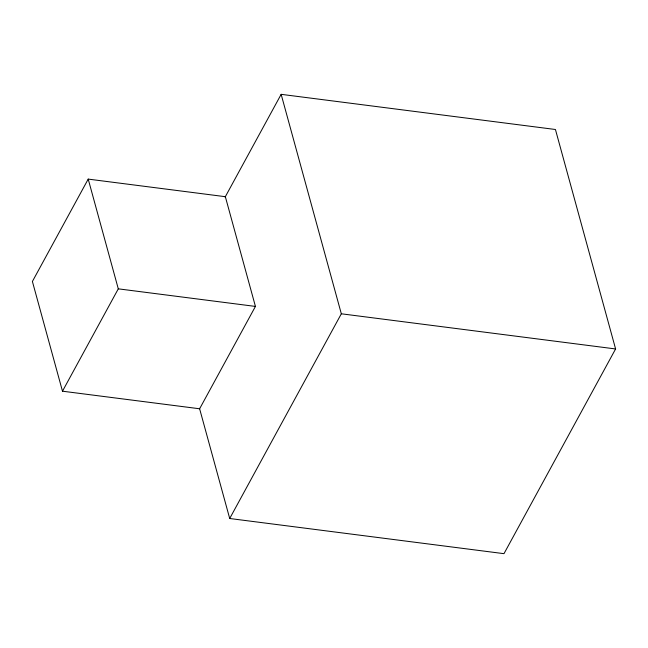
<?xml version="1.0" encoding="UTF-8"?>
<svg xmlns="http://www.w3.org/2000/svg" width="648" height="648" viewBox="0 0 648 648"><rect width="100%" height="100%" fill="white"/><g stroke="black" fill="none" stroke-linecap="round" stroke-linejoin="round"><path stroke-width="0.97" d="M88.209 179.107L32.4 281.467L62.483 391.198L199.625 408.775L255.434 306.423L225.342 196.692L88.209 179.107L118.292 288.838L62.483 391.198M225.107 197.13L281.151 94.333L555.433 129.495L615.6 348.956L503.99 553.667L229.708 518.505L199.487 408.289M229.708 518.505L341.326 313.794L281.151 94.333M341.326 313.794L615.6 348.956M118.292 288.838L255.434 306.423"/></g></svg>
